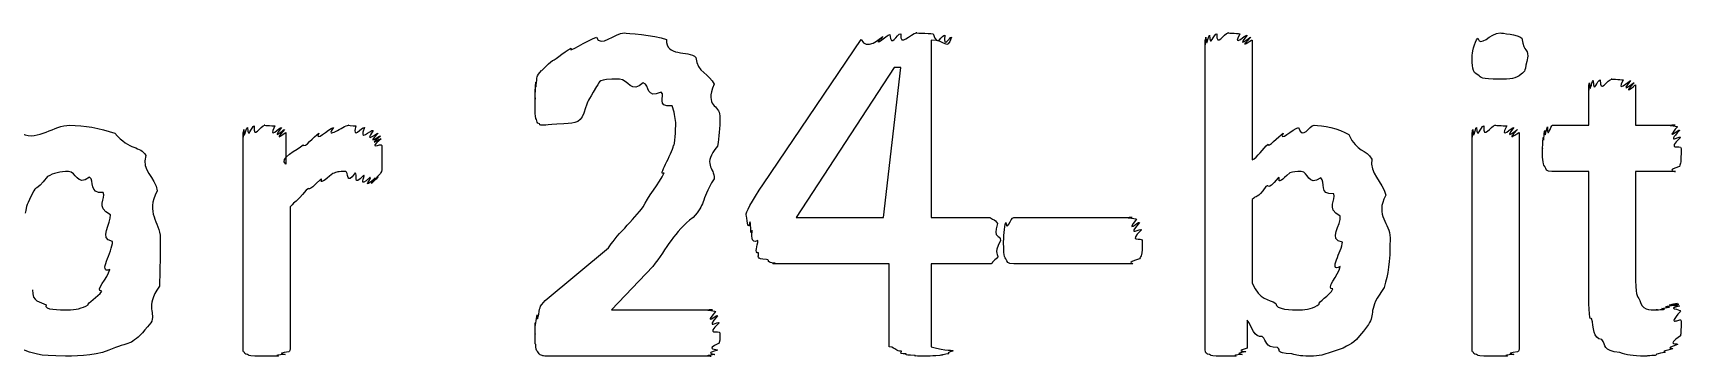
# Model space of a CAD drawing. Header units: millimetres. Extents: x 0 to 216, y 0 to 279.
# Drawn here: x 89.49 to 102.08, y 67.12 to 69.59 of the extents above; entities that cross this region are included whole.
import ezdxf

# ---------------------------------------------------------------- set-up
doc = ezdxf.new("R2010")
doc.units = ezdxf.units.MM
doc.layers.get('0').update_dxf_attribs({"linetype": 'CONTINUOUS'})

msp = doc.modelspace()

# ---------------------------------------------------------------- linework, layer by layer
at = {"color": 0}
for p, q in [((95.0736, 68.4389), (95.8176, 69.5413)), ((96.3524, 69.5357), (96.3524, 68.18)), ((98.4458, 67.1766), (98.4458, 69.5357)), ((98.8039, 69.5357), (98.8039, 68.6209)), ((100.908, 69.4147), (100.908, 69.4147)), ((96.0713, 69.3265), (95.3216, 68.18)), ((95.9887, 68.18), (96.121, 69.3265)), ((96.121, 69.3265), (96.0713, 69.3265)), ((101.374, 68.8855), (101.374, 69.1942)), ((101.732, 69.1942), (101.732, 68.8855)), ((101.098, 68.8855), (101.374, 68.8855)), ((101.732, 68.8855), (102.035, 68.8855)), ((91.0992, 67.1766), (91.0992, 68.8301)), ((91.4245, 68.8301), (91.4245, 68.5878)), ((100.484, 67.1766), (100.484, 68.8301)), ((100.842, 68.8301), (100.842, 67.1766)), ((92.1576, 68.6484), (92.1576, 68.6484)), ((101.374, 68.5327), (101.093, 68.5327)), ((101.374, 67.6395), (101.374, 68.5327)), ((102.035, 68.5327), (101.732, 68.5327)), ((101.732, 68.5327), (101.732, 67.7609)), ((91.4576, 68.2625), (91.4576, 67.1766)), ((98.8039, 68.3175), (98.8039, 67.6783)), ((95.3216, 68.18), (95.9887, 68.18)), ((96.3524, 68.18), (96.8043, 68.18)), ((96.9836, 68.18), (97.8877, 68.18)), ((90.1016, 67.9979), (90.1016, 67.9979)), ((90.4656, 68.0201), (90.4656, 68.0201)), ((96.8816, 68.0036), (96.8816, 68.0036)), ((97.9646, 68.0036), (97.9646, 68.0036)), ((99.4929, 67.9923), (99.4929, 67.9923)), ((99.8569, 68.0254), (99.8569, 68.0254)), ((93.405, 67.546), (93.89, 67.9482)), ((94.2262, 67.8049), (93.9119, 67.4744)), ((96.0328, 67.8272), (95.195, 67.8272)), ((96.0328, 67.1932), (96.0328, 67.8272)), ((96.8043, 67.8272), (96.3524, 67.8272)), ((96.3524, 67.8272), (96.3524, 67.1932)), ((97.8877, 67.8272), (96.9836, 67.8272)), ((93.9119, 67.4744), (94.6838, 67.4744)), ((98.7654, 67.3971), (98.7654, 67.1823)), ((102.079, 67.3915), (102.079, 67.3915)), ((94.7388, 67.298), (94.7388, 67.298)), ((94.6725, 67.1216), (93.4268, 67.1216))]:
    msp.add_line(p, q, dxfattribs=at)
for points in [[(93.46, 69.3815), (93.4558, 69.3663), (93.5482, 69.445), (93.6032, 69.4754)], [(93.6032, 69.4754), (93.5701, 69.4284), (93.726, 69.5357), (93.7962, 69.5579)], [(93.7962, 69.5579), (93.8265, 69.4725), (93.9366, 69.5911), (94.011, 69.5911)], [(94.011, 69.5911), (94.0223, 69.5911), (94.2386, 69.5745), (94.331, 69.5413)], [(94.331, 69.5413), (94.3225, 69.4062), (94.4975, 69.4612), (94.5568, 69.4034)], [(95.8176, 69.5413), (95.8564, 69.4475), (95.9679, 69.5551), (95.9831, 69.5635)], [(95.9831, 69.5635), (95.8854, 69.4612), (96.0162, 69.5759), (96.0381, 69.5798)], [(96.0381, 69.5798), (96.0466, 69.4697), (96.0878, 69.5854), (96.121, 69.5854)], [(96.121, 69.5854), (96.1125, 69.4725), (96.194, 69.5911), (96.2424, 69.5911)], [(96.2424, 69.5911), (96.2092, 69.5911), (96.3316, 69.5882), (96.369, 69.5854)], [(96.5069, 69.5579), (96.4696, 69.4436), (96.4696, 69.5427), (96.3524, 69.5357)], [(96.369, 69.5854), (96.3993, 69.4697), (96.435, 69.5812), (96.4572, 69.5745)], [(96.4572, 69.5745), (96.4434, 69.4588), (96.4957, 69.5646), (96.5069, 69.5579)], [(98.4458, 69.5357), (98.4458, 69.4436), (98.4472, 69.5494), (98.4511, 69.5579)], [(98.4511, 69.5579), (98.4567, 69.4588), (98.4677, 69.5702), (98.4786, 69.5745)], [(98.4786, 69.5745), (98.4814, 69.4697), (98.5118, 69.5854), (98.534, 69.5854)], [(98.534, 69.5854), (98.5298, 69.4725), (98.589, 69.5911), (98.6222, 69.5911)], [(98.6222, 69.5911), (98.6, 69.5911), (98.6882, 69.5882), (98.7104, 69.5854)], [(98.7104, 69.5854), (98.6469, 69.4697), (98.7545, 69.5812), (98.7654, 69.5745)], [(98.7654, 69.5745), (98.673, 69.4588), (98.7887, 69.5646), (98.7929, 69.5579)], [(98.7929, 69.5579), (98.6839, 69.4475), (98.8039, 69.547), (98.8039, 69.5357)], [(100.484, 69.4147), (100.484, 69.4214), (100.498, 69.5262), (100.528, 69.5523)], [(100.528, 69.5523), (100.546, 69.4725), (100.618, 69.5911), (100.699, 69.5911)], [(100.699, 69.5911), (100.707, 69.5911), (100.834, 69.5773), (100.864, 69.5523)], [(100.864, 69.5523), (100.884, 69.4256), (100.908, 69.4835), (100.908, 69.4147)], [(93.3771, 69.3043), (93.3785, 69.3), (93.4226, 69.3484), (93.46, 69.3815)], [(94.5568, 69.4034), (94.5624, 69.2891), (94.6644, 69.2767), (94.6947, 69.1995)], [(100.528, 69.2711), (100.484, 69.2848), (100.484, 69.3441), (100.484, 69.4147)], [(100.908, 69.4147), (100.884, 69.2891), (100.892, 69.3014), (100.858, 69.2767)], [(93.333, 69.2161), (93.3344, 69.1197), (93.3401, 69.2436), (93.3443, 69.2549)], [(93.3443, 69.2549), (93.3457, 69.263), (93.3619, 69.2848), (93.3771, 69.3043)], [(93.9726, 69.2383), (93.7934, 69.2383), (93.8318, 69.2189), (93.7962, 69.1829)], [(94.1546, 69.2108), (94.0622, 69.1197), (94.0414, 69.2383), (93.9726, 69.2383)], [(100.693, 69.2383), (100.542, 69.2383), (100.557, 69.2492), (100.528, 69.2711)], [(100.858, 69.2767), (100.821, 69.2383), (100.773, 69.2383), (100.693, 69.2383)], [(101.38, 69.2108), (101.385, 69.1085), (101.396, 69.2231), (101.407, 69.227)], [(101.407, 69.227), (101.41, 69.1169), (101.44, 69.2326), (101.462, 69.2326)], [(101.462, 69.2326), (101.458, 69.1197), (101.517, 69.2383), (101.55, 69.2383)], [(101.55, 69.2383), (101.528, 69.2383), (101.617, 69.2355), (101.638, 69.2326)], [(101.638, 69.2326), (101.575, 69.1169), (101.683, 69.2298), (101.694, 69.227)], [(101.694, 69.227), (101.601, 69.1085), (101.717, 69.2175), (101.721, 69.2108)], [(93.3277, 69.161), (93.3305, 69.0908), (93.333, 69.2009), (93.333, 69.2161)], [(93.3277, 69.0947), (93.3277, 69.0506), (93.3277, 69.1416), (93.3277, 69.161)], [(93.3277, 68.9956), (93.3277, 68.9875), (93.3277, 69.0577), (93.3277, 69.0947)], [(93.7962, 69.1829), (93.7246, 69.0467), (93.7355, 69.0908), (93.7136, 69.0178)], [(94.2922, 69.1388), (94.1684, 69.0838), (94.2097, 69.1914), (94.1546, 69.2108)], [(94.3751, 69.0344), (94.2428, 69.0245), (94.3282, 69.1085), (94.2922, 69.1388)], [(94.6947, 69.1995), (94.6203, 69.0203), (94.7388, 69.0453), (94.7388, 68.9571)], [(101.374, 69.1942), (101.374, 69.0947), (101.375, 69.2023), (101.38, 69.2108)], [(101.721, 69.2108), (101.612, 69.0947), (101.732, 69.1967), (101.732, 69.1942)], [(93.3387, 68.9296), (93.3305, 68.9321), (93.3305, 68.9695), (93.3277, 68.9956)], [(93.7136, 69.0178), (93.6833, 68.8993), (93.6392, 68.9031), (93.5482, 68.8964)], [(94.4026, 68.9074), (94.397, 68.9434), (94.3928, 68.9928), (94.3751, 69.0344)], [(89.4126, 68.8192), (89.5311, 68.767), (89.6553, 68.8855), (89.7763, 68.8855)], [(89.7763, 68.8855), (89.8839, 68.8855), (90.0038, 68.8647), (90.1181, 68.8248)], [(91.0992, 68.8301), (91.0992, 68.738), (91.1006, 68.8439), (91.1049, 68.8523)], [(91.1049, 68.8523), (91.1063, 68.7532), (91.1172, 68.8647), (91.1324, 68.8689)], [(91.1324, 68.8689), (91.1352, 68.7641), (91.1627, 68.8799), (91.1821, 68.8799)], [(91.1821, 68.8799), (91.1765, 68.767), (91.2315, 68.8855), (91.2647, 68.8855)], [(91.2647, 68.8855), (91.2386, 68.8855), (91.3197, 68.8827), (91.3419, 68.8799)], [(91.3419, 68.8799), (91.2827, 68.7641), (91.3804, 68.8756), (91.3917, 68.8689)], [(91.3917, 68.8689), (91.3045, 68.7532), (91.4093, 68.859), (91.4135, 68.8523)], [(91.4135, 68.8523), (91.3158, 68.738), (91.4245, 68.8372), (91.4245, 68.8301)], [(91.6781, 68.8248), (91.6397, 68.749), (91.7512, 68.8605), (91.7885, 68.8689)], [(91.7885, 68.8689), (91.7166, 68.767), (91.8669, 68.8855), (91.9043, 68.8855)], [(91.9043, 68.8855), (91.8849, 68.8855), (91.9371, 68.8827), (91.9593, 68.8799)], [(91.9593, 68.8799), (91.9289, 68.7641), (92.0034, 68.8756), (92.0253, 68.8689)], [(92.0253, 68.8689), (91.9773, 68.749), (92.0722, 68.8538), (92.0916, 68.8467)], [(92.0916, 68.8467), (92.0143, 68.7338), (92.1219, 68.8315), (92.13, 68.8248)], [(93.3609, 68.8964), (93.3415, 68.8993), (93.3457, 68.9144), (93.3387, 68.9296)], [(93.3884, 68.8855), (93.3566, 68.8855), (93.3676, 68.888), (93.3609, 68.8964)], [(93.5482, 68.8964), (93.3827, 68.8855), (93.4021, 68.8855), (93.3884, 68.8855)], [(94.386, 68.731), (94.397, 68.7268), (94.4026, 68.8523), (94.4026, 68.9074)], [(94.7388, 68.9571), (94.7388, 68.8552), (94.7332, 68.8026), (94.7222, 68.7257)], [(99.041, 68.8248), (98.9997, 68.749), (99.1196, 68.8605), (99.1567, 68.8689)], [(99.1567, 68.8689), (99.1955, 68.767), (99.2367, 68.8855), (99.278, 68.8855)], [(99.278, 68.8855), (99.3387, 68.8855), (99.4682, 68.8605), (99.5426, 68.8139)], [(100.484, 68.8301), (100.484, 68.738), (100.485, 68.8439), (100.489, 68.8523)], [(100.489, 68.8523), (100.495, 68.7532), (100.506, 68.8647), (100.517, 68.8689)], [(100.517, 68.8689), (100.52, 68.7641), (100.55, 68.8799), (100.572, 68.8799)], [(100.572, 68.8799), (100.568, 68.767), (100.627, 68.8855), (100.66, 68.8855)], [(100.66, 68.8855), (100.638, 68.8855), (100.726, 68.8827), (100.748, 68.8799)], [(100.748, 68.8799), (100.685, 68.7641), (100.792, 68.8756), (100.803, 68.8689)], [(100.803, 68.8689), (100.711, 68.7532), (100.827, 68.859), (100.831, 68.8523)], [(100.831, 68.8523), (100.722, 68.738), (100.842, 68.8372), (100.842, 68.8301)], [(101.027, 68.7917), (101.028, 68.7268), (101.034, 68.8315), (101.038, 68.8467)], [(101.038, 68.8467), (101.039, 68.7557), (101.051, 68.8703), (101.06, 68.8742)], [(101.06, 68.8742), (101.057, 68.767), (101.083, 68.8855), (101.098, 68.8855)], [(102.035, 68.8855), (101.939, 68.8855), (102.048, 68.8813), (102.052, 68.8742)], [(102.052, 68.8742), (101.95, 68.7557), (102.064, 68.8605), (102.068, 68.8467)], [(102.068, 68.8467), (101.958, 68.7268), (102.074, 68.8139), (102.074, 68.7917)], [(90.1181, 68.8248), (90.2339, 68.6897), (90.3139, 68.731), (90.3552, 68.6537)], [(91.4245, 68.5878), (91.3638, 68.6319), (91.5155, 68.6992), (91.5568, 68.7366)], [(91.5568, 68.7366), (91.5652, 68.7049), (91.6411, 68.8026), (91.6781, 68.8248)], [(92.13, 68.8248), (92.0281, 68.7201), (92.1424, 68.8097), (92.1466, 68.8026)], [(92.1466, 68.8026), (92.0365, 68.7091), (92.1523, 68.7917), (92.1523, 68.7807)], [(92.1523, 68.7807), (92.039, 68.6869), (92.1576, 68.7532), (92.1576, 68.731)], [(92.1576, 68.731), (92.1576, 68.6456), (92.1576, 68.6841), (92.1576, 68.6484)], [(94.3144, 68.5214), (94.2566, 68.4844), (94.3751, 68.6675), (94.386, 68.731)], [(94.7222, 68.7257), (94.5981, 68.5835), (94.7014, 68.5655), (94.6947, 68.4773)], [(98.8039, 68.6209), (98.8452, 68.6386), (98.8882, 68.7091), (98.9252, 68.7419)], [(98.9252, 68.7419), (98.9224, 68.7049), (99.0039, 68.8026), (99.041, 68.8248)], [(99.5426, 68.8139), (99.6033, 68.676), (99.6749, 68.7063), (99.719, 68.6262)], [(101.021, 68.7091), (101.021, 68.6827), (101.023, 68.7698), (101.027, 68.7917)], [(102.074, 68.7917), (101.961, 68.6827), (102.079, 68.7419), (102.079, 68.7091)], [(90.3552, 68.6537), (90.3182, 68.5394), (90.4282, 68.49), (90.4434, 68.3839)], [(92.1576, 68.6484), (92.1576, 68.5768), (92.1576, 68.5878), (92.1576, 68.5655)], [(99.719, 68.6262), (99.6943, 68.5176), (99.8015, 68.4569), (99.8238, 68.3507)], [(101.038, 68.5712), (101.021, 68.5878), (101.021, 68.6456), (101.021, 68.7091)], [(102.079, 68.7091), (102.079, 68.5878), (102.076, 68.6001), (102.068, 68.5712)], [(89.6056, 68.4939), (89.498, 68.363), (89.5297, 68.4308), (89.5008, 68.3839)], [(89.7654, 68.5327), (89.7008, 68.5327), (89.6497, 68.519), (89.6056, 68.4939)], [(89.9252, 68.4886), (89.826, 68.4142), (89.8275, 68.5327), (89.7654, 68.5327)], [(90.0299, 68.3729), (89.9142, 68.3588), (89.9693, 68.4622), (89.9252, 68.4886)], [(91.6891, 68.472), (91.5762, 68.3563), (91.6189, 68.4251), (91.579, 68.3891)], [(91.7829, 68.5161), (91.6421, 68.3962), (91.7222, 68.4939), (91.6891, 68.472)], [(91.882, 68.5327), (91.8228, 68.5327), (91.8161, 68.5271), (91.7829, 68.5161)], [(91.9536, 68.5214), (91.882, 68.4142), (91.9067, 68.5327), (91.882, 68.5327)], [(92.02, 68.5052), (91.9289, 68.4029), (91.9787, 68.5176), (91.9536, 68.5214)], [(92.0694, 68.4886), (91.966, 68.392), (92.038, 68.501), (92.02, 68.5052)], [(92.1082, 68.483), (91.9949, 68.381), (92.0831, 68.4844), (92.0694, 68.4886)], [(92.13, 68.4886), (92.0171, 68.381), (92.1191, 68.483), (92.1082, 68.483)], [(92.1466, 68.5161), (92.0281, 68.392), (92.1371, 68.4953), (92.13, 68.4886)], [(92.1576, 68.5655), (92.1576, 68.5327), (92.1537, 68.5271), (92.1466, 68.5161)], [(94.1546, 68.2625), (94.1835, 68.3299), (94.277, 68.4445), (94.3144, 68.5214)], [(94.6947, 68.4773), (94.5843, 68.29), (94.634, 68.29), (94.5349, 68.18)], [(99.0025, 68.483), (98.9044, 68.3673), (98.9418, 68.4459), (98.9087, 68.417)], [(99.0907, 68.5214), (98.9637, 68.4004), (99.0314, 68.501), (99.0025, 68.483)], [(99.1789, 68.5327), (99.1401, 68.5327), (99.1196, 68.5285), (99.0907, 68.5214)], [(99.3278, 68.483), (99.2283, 68.4142), (99.2367, 68.5327), (99.1789, 68.5327)], [(99.4269, 68.3616), (99.3084, 68.3521), (99.3676, 68.4526), (99.3278, 68.483)], [(101.093, 68.5327), (101.046, 68.5327), (101.051, 68.5451), (101.038, 68.5712)], [(102.068, 68.5712), (101.947, 68.5327), (102.049, 68.5327), (102.035, 68.5327)], [(89.5008, 68.3839), (89.4401, 68.2681), (89.4486, 68.2791), (89.4348, 68.2128)], [(90.085, 68.2018), (89.9654, 68.2597), (90.0546, 68.3246), (90.0299, 68.3729)], [(90.4434, 68.3839), (90.3471, 68.2089), (90.4656, 68.1549), (90.4656, 68.0201)], [(91.579, 68.3891), (91.4989, 68.2858), (91.5017, 68.3137), (91.4576, 68.2625)], [(94.9413, 68.2018), (94.9343, 68.2128), (94.9773, 68.2985), (95.0736, 68.4389)], [(98.9087, 68.417), (98.8385, 68.3122), (98.8399, 68.3578), (98.8039, 68.3175)], [(99.4763, 68.1909), (99.3606, 68.253), (99.4516, 68.3137), (99.4269, 68.3616)], [(99.8238, 68.3507), (99.7384, 68.1909), (99.8569, 68.1383), (99.8569, 68.0254)], [(93.89, 67.9482), (93.9299, 68.0254), (94.0883, 68.1701), (94.1546, 68.2625)], [(90.1016, 67.9979), (89.9873, 68.0145), (90.0963, 68.1383), (90.085, 68.2018)], [(94.5349, 68.18), (94.3889, 68.0724), (94.3363, 67.9482), (94.2262, 67.8049)], [(94.9688, 68.1468), (94.9484, 68.0614), (94.9484, 68.1867), (94.9413, 68.2018)], [(94.9854, 68.0805), (94.9702, 68.0212), (94.9798, 68.1274), (94.9688, 68.1468)], [(96.8043, 68.18), (96.7934, 68.18), (96.8446, 68.1648), (96.8597, 68.1359)], [(96.8597, 68.1359), (96.8223, 68.0036), (96.8816, 68.0614), (96.8816, 68.0036)], [(96.9063, 68.0036), (96.9063, 68.0103), (96.9119, 68.115), (96.9229, 68.1411)], [(96.9229, 68.1411), (96.9313, 68.0614), (96.9574, 68.18), (96.9836, 68.18)], [(97.8877, 68.18), (97.8062, 68.18), (97.9096, 68.1757), (97.9205, 68.1687)], [(97.9205, 68.1687), (97.8284, 68.0501), (97.9385, 68.1549), (97.9428, 68.1411)], [(97.9428, 68.1411), (97.8394, 68.0212), (97.9551, 68.1083), (97.9593, 68.0861)], [(97.9593, 68.0861), (97.8461, 67.9771), (97.9646, 68.0364), (97.9646, 68.0036)], [(99.4929, 67.9923), (99.3786, 68.006), (99.4876, 68.1274), (99.4763, 68.1909)], [(90.0797, 67.7831), (89.9873, 67.7457), (90.1016, 67.9207), (90.1016, 67.9979)], [(90.4656, 68.0201), (90.4656, 67.8229), (90.4628, 67.7665), (90.46, 67.6561)], [(95.0295, 68.0036), (94.9702, 67.9732), (94.9854, 68.0586), (94.9854, 68.0805)], [(95.0352, 67.9097), (94.9992, 67.9069), (95.0295, 67.9662), (95.0295, 68.0036)], [(96.8816, 68.0036), (96.8223, 67.8889), (96.8735, 67.9041), (96.8597, 67.8713)], [(96.9229, 67.8656), (96.9063, 67.878), (96.9063, 67.9372), (96.9063, 68.0036)], [(97.9646, 68.0036), (97.9646, 67.878), (97.9565, 67.8903), (97.9428, 67.8656)], [(99.4763, 67.8049), (99.3786, 67.7566), (99.4929, 67.9291), (99.4929, 67.9923)], [(99.8569, 68.0254), (99.8569, 67.8187), (99.8418, 67.758), (99.8128, 67.6451)], [(95.0958, 67.86), (95.0076, 67.86), (95.0376, 67.8879), (95.0352, 67.9097)], [(95.1618, 67.8325), (95.0807, 67.8381), (95.1315, 67.849), (95.0958, 67.86)], [(96.8597, 67.8713), (96.7962, 67.8272), (96.8294, 67.8272), (96.8043, 67.8272)], [(96.9836, 67.8272), (96.9313, 67.8272), (96.9366, 67.8395), (96.9229, 67.8656)], [(97.9428, 67.8656), (97.8214, 67.8272), (97.9124, 67.8272), (97.8877, 67.8272)], [(90.019, 67.6176), (89.9612, 67.6176), (90.0688, 67.7196), (90.0797, 67.7831)], [(95.195, 67.8272), (95.0983, 67.8272), (95.1727, 67.8286), (95.1618, 67.8325)], [(99.4212, 67.6342), (99.3567, 67.6314), (99.4653, 67.7414), (99.4763, 67.8049)], [(101.732, 67.7609), (101.729, 67.5693), (101.743, 67.5929), (101.765, 67.546)], [(89.4898, 67.6286), (89.487, 67.5294), (89.5505, 67.5418), (89.5946, 67.5128)], [(89.9142, 67.5128), (89.9061, 67.5252), (89.9929, 67.5735), (90.019, 67.6176)], [(90.46, 67.6561), (90.3443, 67.4882), (90.4378, 67.455), (90.3937, 67.3749)], [(98.8039, 67.6783), (98.8646, 67.5432), (98.9266, 67.5598), (98.9859, 67.5238)], [(99.3165, 67.5185), (99.3055, 67.5322), (99.3951, 67.5859), (99.4212, 67.6342)], [(99.8128, 67.6451), (99.683, 67.4769), (99.7465, 67.4412), (99.6915, 67.364)], [(101.396, 67.4081), (101.374, 67.3777), (101.374, 67.5513), (101.374, 67.6395)], [(89.5946, 67.5128), (89.5752, 67.4744), (89.6938, 67.4744), (89.7601, 67.4744)], [(89.7601, 67.4744), (89.8179, 67.4744), (89.8701, 67.4867), (89.9142, 67.5128)], [(93.3443, 67.4356), (93.3457, 67.3488), (93.3581, 67.4716), (93.3662, 67.491)], [(93.3662, 67.491), (93.3633, 67.5033), (93.3898, 67.5266), (93.405, 67.546)], [(94.6838, 67.4744), (94.5914, 67.4744), (94.6975, 67.4702), (94.7057, 67.4631)], [(94.7057, 67.4631), (94.6065, 67.3421), (94.718, 67.4441), (94.7222, 67.4303)], [(98.9859, 67.5238), (98.9817, 67.4744), (99.1044, 67.4744), (99.1676, 67.4744)], [(99.1676, 67.4744), (99.2202, 67.4744), (99.2752, 67.4882), (99.3165, 67.5185)], [(101.765, 67.546), (101.778, 67.4744), (101.834, 67.4744), (101.898, 67.4744)], [(101.898, 67.4744), (101.862, 67.4744), (101.938, 67.4758), (101.953, 67.4797)], [(101.953, 67.4797), (101.892, 67.4853), (101.98, 67.492), (101.991, 67.4963)], [(101.991, 67.4963), (101.917, 67.4963), (102.016, 67.5086), (102.024, 67.5128)], [(102.024, 67.5128), (101.936, 67.5072), (102.044, 67.5238), (102.052, 67.5238)], [(102.052, 67.5238), (101.947, 67.5072), (102.059, 67.521), (102.063, 67.5185)], [(102.063, 67.5185), (101.954, 67.5033), (102.068, 67.5128), (102.068, 67.5019)], [(102.068, 67.5019), (101.958, 67.4853), (102.074, 67.4811), (102.074, 67.4631)], [(102.074, 67.4631), (101.961, 67.3308), (102.079, 67.4204), (102.079, 67.3915)], [(90.3937, 67.3749), (90.2561, 67.2098), (90.2589, 67.2317), (90.1238, 67.1876)], [(93.3277, 67.3749), (93.3305, 67.3118), (93.3358, 67.4165), (93.3443, 67.4356)], [(93.3277, 67.2924), (93.3277, 67.2677), (93.3277, 67.353), (93.3277, 67.3749)], [(94.7222, 67.4303), (94.6175, 67.3118), (94.7332, 67.3971), (94.7332, 67.3749)], [(94.7332, 67.3749), (94.6203, 67.2677), (94.7388, 67.3269), (94.7388, 67.298)], [(98.8811, 67.2705), (98.8162, 67.2564), (98.8053, 67.3488), (98.7654, 67.3971)], [(99.6915, 67.364), (99.5772, 67.2056), (99.5758, 67.2264), (99.4985, 67.1823)], [(101.473, 67.2483), (101.407, 67.2497), (101.414, 67.3446), (101.396, 67.4081)], [(102.079, 67.3915), (102.079, 67.2539), (102.077, 67.3047), (102.074, 67.2758)], [(93.333, 67.2098), (93.3277, 67.2013), (93.3277, 67.2592), (93.3277, 67.2924)], [(93.3496, 67.1544), (93.3344, 67.1572), (93.3358, 67.1876), (93.333, 67.2098)], [(94.7332, 67.2207), (94.6132, 67.1657), (94.7251, 67.1795), (94.7222, 67.1657)], [(94.7388, 67.298), (94.7388, 67.2123), (94.736, 67.2454), (94.7332, 67.2207)], [(98.9969, 67.1876), (98.8935, 67.1876), (98.921, 67.2373), (98.8811, 67.2705)], [(101.611, 67.1491), (101.476, 67.1615), (101.509, 67.2042), (101.473, 67.2483)], [(102.052, 67.2098), (101.936, 67.1682), (102.031, 67.1876), (102.013, 67.1766)], [(102.074, 67.2758), (101.954, 67.1946), (102.063, 67.2236), (102.052, 67.2098)], [(89.7435, 67.1216), (89.5174, 67.1216), (89.5131, 67.1393), (89.396, 67.1766)], [(90.1238, 67.1876), (89.9873, 67.1216), (89.8645, 67.1216), (89.7435, 67.1216)], [(91.1049, 67.1544), (91.0992, 67.1505), (91.0992, 67.1682), (91.0992, 67.1766)], [(91.1324, 67.1326), (91.1105, 67.1354), (91.1119, 67.1463), (91.1049, 67.1544)], [(91.1874, 67.1216), (91.1352, 67.1241), (91.1461, 67.1283), (91.1324, 67.1326)], [(91.2756, 67.1216), (91.1835, 67.1216), (91.2125, 67.1216), (91.1874, 67.1216)], [(91.3638, 67.1216), (91.2537, 67.1216), (91.3116, 67.1216), (91.2756, 67.1216)], [(91.4192, 67.1326), (91.3007, 67.1241), (91.3888, 67.1241), (91.3638, 67.1216)], [(91.4467, 67.1544), (91.3268, 67.1354), (91.4329, 67.1393), (91.4192, 67.1326)], [(91.4576, 67.1766), (91.4548, 67.1505), (91.4534, 67.1615), (91.4467, 67.1544)], [(93.3827, 67.1269), (93.3524, 67.1326), (93.3609, 67.1435), (93.3496, 67.1544)], [(93.4268, 67.1216), (93.3785, 67.1216), (93.3965, 67.123), (93.3827, 67.1269)], [(94.7, 67.1326), (94.5871, 67.1216), (94.6838, 67.1216), (94.6725, 67.1216)], [(94.7222, 67.1657), (94.6065, 67.1354), (94.7113, 67.1393), (94.7, 67.1326)], [(96.1263, 67.1601), (96.0797, 67.1572), (96.0907, 67.1823), (96.0328, 67.1932)], [(96.1595, 67.1382), (96.0907, 67.1393), (96.1334, 67.152), (96.1263, 67.1601)], [(96.2258, 67.1269), (96.1238, 67.1283), (96.1775, 67.134), (96.1595, 67.1382)], [(96.3193, 67.1216), (96.176, 67.1216), (96.2505, 67.123), (96.2258, 67.1269)], [(96.4187, 67.1269), (96.3704, 67.1216), (96.3595, 67.1216), (96.3193, 67.1216)], [(96.3524, 67.1932), (96.4696, 67.1572), (96.5246, 67.171), (96.5179, 67.1601)], [(96.4847, 67.1382), (96.4255, 67.1283), (96.4477, 67.1297), (96.4187, 67.1269)], [(96.5179, 67.1601), (96.4544, 67.1393), (96.4985, 67.1449), (96.4847, 67.1382)], [(98.4511, 67.1491), (98.4458, 67.1463), (98.4458, 67.1657), (98.4458, 67.1766)], [(98.4786, 67.1326), (98.4525, 67.1354), (98.4539, 67.1449), (98.4511, 67.1491)], [(98.5284, 67.1216), (98.4814, 67.1241), (98.4924, 67.1283), (98.4786, 67.1326)], [(98.6056, 67.1216), (98.5227, 67.1216), (98.5502, 67.1216), (98.5284, 67.1216)], [(98.6772, 67.1216), (98.5806, 67.1216), (98.6345, 67.1216), (98.6056, 67.1216)], [(98.7266, 67.1326), (98.6222, 67.1241), (98.6991, 67.1241), (98.6772, 67.1216)], [(98.7545, 67.1544), (98.6469, 67.1354), (98.7407, 67.1393), (98.7266, 67.1326)], [(98.7654, 67.1823), (98.6578, 67.1505), (98.7612, 67.1615), (98.7545, 67.1544)], [(99.1073, 67.1382), (98.9665, 67.1435), (99.0328, 67.1657), (98.9969, 67.1876)], [(99.2396, 67.1216), (99.1623, 67.1216), (99.1471, 67.1269), (99.1073, 67.1382)], [(99.4985, 67.1823), (99.3084, 67.1216), (99.3387, 67.1216), (99.2396, 67.1216)], [(100.489, 67.1544), (100.484, 67.1505), (100.484, 67.1682), (100.484, 67.1766)], [(100.517, 67.1326), (100.495, 67.1354), (100.496, 67.1463), (100.489, 67.1544)], [(100.572, 67.1216), (100.52, 67.1241), (100.531, 67.1283), (100.517, 67.1326)], [(100.66, 67.1216), (100.568, 67.1216), (100.597, 67.1216), (100.572, 67.1216)], [(100.748, 67.1216), (100.638, 67.1216), (100.696, 67.1216), (100.66, 67.1216)], [(100.803, 67.1326), (100.685, 67.1241), (100.773, 67.1241), (100.748, 67.1216)], [(100.831, 67.1544), (100.711, 67.1354), (100.817, 67.1393), (100.803, 67.1326)], [(100.842, 67.1766), (100.839, 67.1505), (100.838, 67.1615), (100.831, 67.1544)], [(101.804, 67.1216), (101.705, 67.1216), (101.666, 67.1297), (101.611, 67.1491)], [(101.881, 67.1269), (101.804, 67.1216), (101.829, 67.1216), (101.804, 67.1216)], [(101.953, 67.1491), (101.855, 67.1326), (101.906, 67.134), (101.881, 67.1269)], [(102.013, 67.1766), (101.899, 67.1463), (101.975, 67.1558), (101.953, 67.1491)]]:
    msp.add_open_spline(points, degree=3, dxfattribs=at)

doc.saveas('drawing.dxf')
